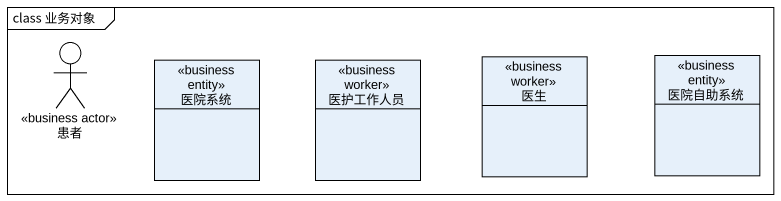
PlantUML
@startuml
mainframe class 业务对象
allowmixing
hide circle
hide empty members
actor 患者 <<business actor>>
class 医院系统 <<business entity>>
class 医护工作人员 <<business worker>>
class 医生 <<business worker>>
class 医院自助系统 <<business entity>>
@enduml
